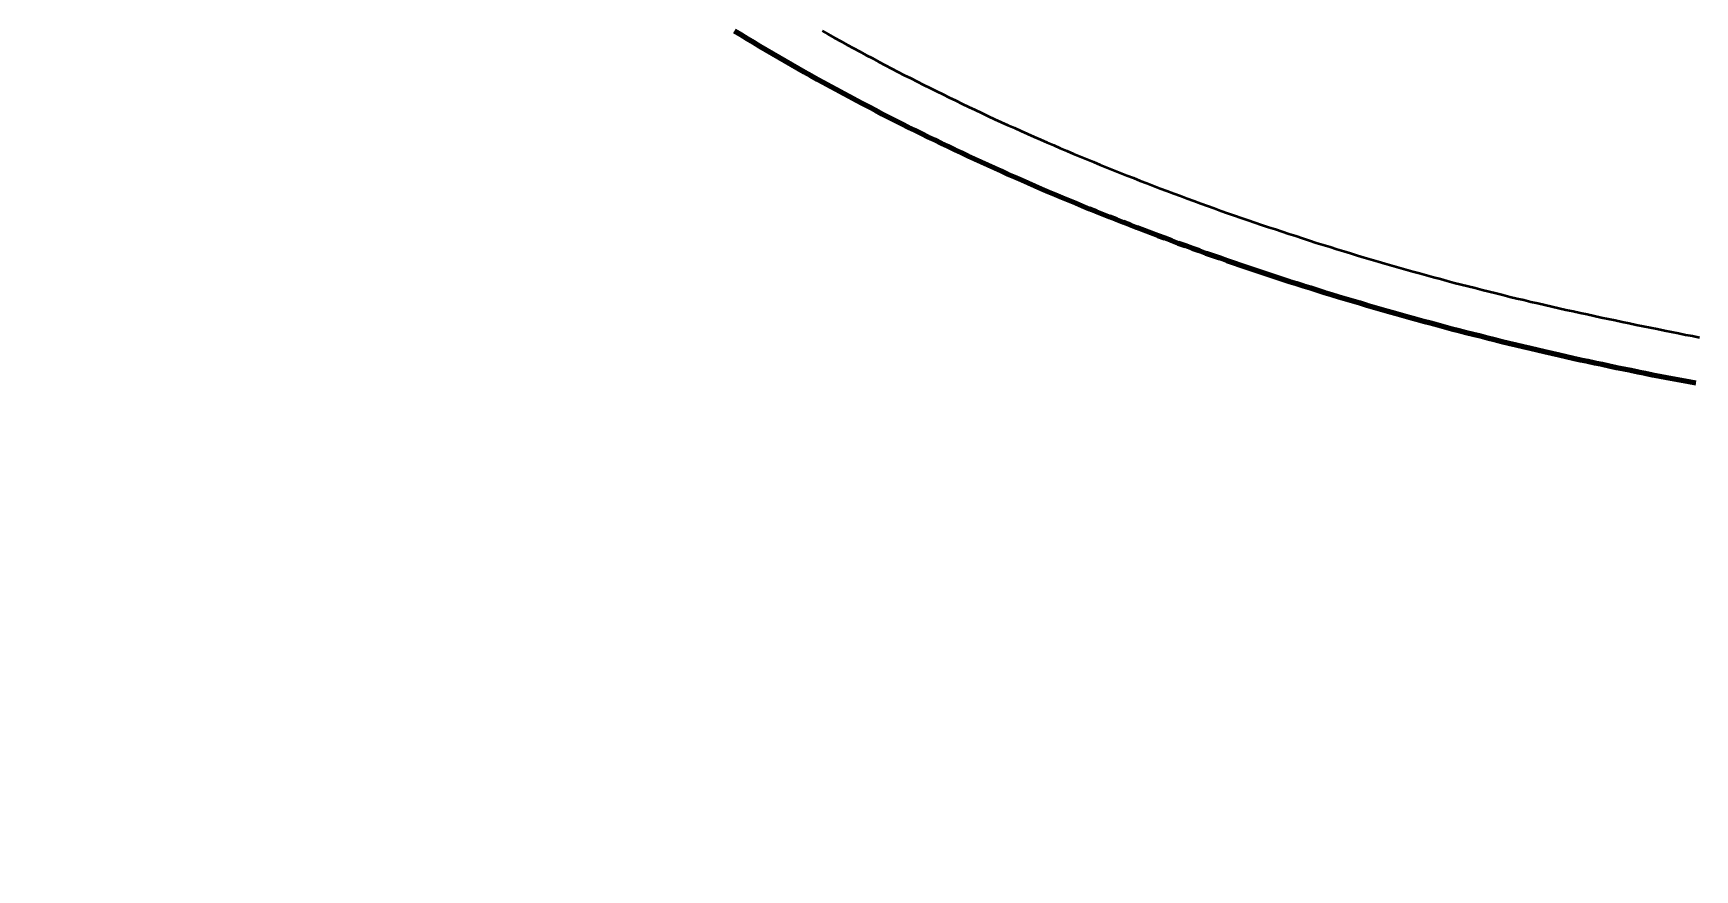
# Model space of a CAD drawing. Header units: millimetres. Extents: x 0 to 2382, y 0 to 420.
# Drawn here: x 146.8 to 158.43, y 213.5 to 219.36 of the extents above; entities that cross this region are included whole.
import ezdxf

# ---------------------------------------------------------------- set-up
doc = ezdxf.new("R2010")
doc.units = ezdxf.units.MM
doc.linetypes.add('IRAM-E-TRAZOS', pattern=[5, 4, -1])
for name, color, linetype, lineweight in [('01-VISIBLE', 7, 'CONTINUOUS', 70), ('02-OCULTA', 4, 'IRAM-E-TRAZOS', 35), ('04-COTA', 3, 'CONTINUOUS', 18)]:
    doc.layers.add(name, color=color, linetype=linetype, lineweight=lineweight)
doc.styles.add('ISO3098', font='isocpeur.ttf')
doc.dimstyles.new('FLAMA-IRAM', dxfattribs={"dimtxt": 3.5, "dimasz": 3.5, "dimexe": 2, "dimexo": 1.5, "dimgap": 1, "dimtad": 1, "dimdec": 1, "dimtxsty": 'ISO3098', "dimblk": 'IRAM_FLECHA', "dimblk1": 'IRAM_FLECHA', "dimblk2": 'IRAM_FLECHA', "dimcen": 2.5, "dimclrd": 256, "dimclre": 256, "dimclrt": 256, "dimazin": 3, "dimtfac": 1, "dimtmove": 0, "dimatfit": 3, "dimlwd": 18, "dimlwe": 18})

# ---------------------------------------------------------------- blocks, each defined once
blk = doc.blocks.new('IRAM_FLECHA')
blk.add_solid([(0, 0), (-1, 0.125), (-1, -0.125)])

msp = doc.modelspace()

# ---------------------------------------------------------------- linework, layer by layer
at = {"layer": '01-VISIBLE'}
msp.add_lwpolyline([(151.709, 219.374), (151.753, 219.347), (151.797, 219.32), (151.841, 219.294), (151.885, 219.267), (151.93, 219.241), (151.974, 219.215), (152.019, 219.189), (152.063, 219.163), (152.108, 219.137), (152.152, 219.112), (152.197, 219.087), (152.242, 219.061), (152.287, 219.036), (152.332, 219.011), (152.377, 218.987), (152.423, 218.962), (152.468, 218.937), (152.513, 218.913), (152.559, 218.889), (152.604, 218.865), (152.65, 218.841), (152.695, 218.817), (152.741, 218.793), (152.787, 218.77), (152.833, 218.746), (152.879, 218.723), (152.925, 218.7), (152.971, 218.677), (153.017, 218.654), (153.063, 218.632), (153.11, 218.609), (153.156, 218.587), (153.203, 218.565), (153.249, 218.542), (153.296, 218.521), (153.342, 218.499), (153.389, 218.477), (153.436, 218.455), (153.483, 218.434), (153.529, 218.413), (153.576, 218.392), (153.623, 218.37), (153.67, 218.35), (153.718, 218.329), (153.765, 218.308), (153.812, 218.288), (153.859, 218.267), (153.907, 218.247), (153.954, 218.227), (154.002, 218.207), (154.049, 218.187), (154.097, 218.168), (154.144, 218.148), (154.192, 218.128), (154.24, 218.109), (154.287, 218.09), (154.335, 218.071), (154.383, 218.052), (154.431, 218.033), (154.479, 218.015), (154.527, 217.996), (154.575, 217.978), (154.623, 217.959), (154.672, 217.941), (154.72, 217.923), (154.768, 217.905), (154.816, 217.887), (154.865, 217.87), (154.913, 217.852), (154.962, 217.835), (155.01, 217.817), (155.059, 217.8), (155.107, 217.783), (155.156, 217.766), (155.205, 217.749), (155.253, 217.733), (155.302, 217.716), (155.351, 217.7), (155.4, 217.683), (155.449, 217.667), (155.498, 217.651), (155.547, 217.635), (155.596, 217.619), (155.645, 217.604), (155.694, 217.588), (155.743, 217.573), (155.792, 217.557), (155.841, 217.542), (155.89, 217.527), (155.94, 217.512), (155.989, 217.497), (156.038, 217.482), (156.088, 217.468), (156.137, 217.453), (156.186, 217.439), (156.236, 217.425), (156.285, 217.41), (156.335, 217.396), (156.385, 217.382), (156.434, 217.369), (156.484, 217.355), (156.533, 217.341), (156.583, 217.328), (156.633, 217.314), (156.683, 217.301), (156.732, 217.288), (156.782, 217.275), (156.832, 217.262), (156.882, 217.249), (156.932, 217.237), (156.982, 217.224), (157.032, 217.212), (157.082, 217.199), (157.132, 217.187), (157.182, 217.175), (157.232, 217.163), (157.282, 217.151), (157.332, 217.139), (157.382, 217.128), (157.433, 217.116), (157.483, 217.105), (157.533, 217.093), (157.583, 217.082), (157.634, 217.071), (157.684, 217.06), (157.734, 217.049), (157.785, 217.039), (157.835, 217.028), (157.885, 217.017), (157.936, 217.007), (157.986, 216.997), (158.037, 216.986), (158.087, 216.976), (158.138, 216.966), (158.188, 216.956), (158.239, 216.947), (158.289, 216.937), (158.34, 216.927), (158.391, 216.918), (158.441, 216.909)], dxfattribs=at)
at = {"layer": '02-OCULTA'}
msp.add_lwpolyline([(152.321, 219.374), (152.365, 219.35), (152.409, 219.325), (152.453, 219.301), (152.497, 219.276), (152.541, 219.252), (152.585, 219.228), (152.63, 219.204), (152.674, 219.181), (152.718, 219.157), (152.763, 219.134), (152.808, 219.11), (152.852, 219.087), (152.897, 219.064), (152.942, 219.041), (152.987, 219.019), (153.032, 218.996), (153.077, 218.974), (153.122, 218.951), (153.167, 218.929), (153.212, 218.907), (153.257, 218.885), (153.303, 218.863), (153.348, 218.842), (153.394, 218.82), (153.439, 218.799), (153.485, 218.777), (153.53, 218.756), (153.576, 218.735), (153.622, 218.714), (153.668, 218.694), (153.714, 218.673), (153.76, 218.653), (153.806, 218.632), (153.852, 218.612), (153.898, 218.592), (153.944, 218.572), (153.99, 218.552), (154.036, 218.533), (154.083, 218.513), (154.129, 218.494), (154.176, 218.474), (154.222, 218.455), (154.269, 218.436), (154.315, 218.417), (154.362, 218.398), (154.409, 218.38), (154.455, 218.361), (154.502, 218.343), (154.549, 218.324), (154.596, 218.306), (154.643, 218.288), (154.69, 218.27), (154.737, 218.252), (154.784, 218.235), (154.831, 218.217), (154.878, 218.199), (154.926, 218.182), (154.973, 218.165), (155.02, 218.148), (155.068, 218.131), (155.115, 218.114), (155.162, 218.097), (155.21, 218.081), (155.257, 218.064), (155.305, 218.048), (155.353, 218.032), (155.4, 218.015), (155.448, 217.999), (155.496, 217.984), (155.543, 217.968), (155.591, 217.952), (155.639, 217.937), (155.687, 217.921), (155.735, 217.906), (155.783, 217.89), (155.831, 217.875), (155.879, 217.86), (155.927, 217.845), (155.975, 217.831), (156.023, 217.816), (156.071, 217.801), (156.119, 217.787), (156.168, 217.772), (156.216, 217.758), (156.264, 217.744), (156.312, 217.73), (156.361, 217.716), (156.409, 217.703), (156.458, 217.689), (156.506, 217.676), (156.555, 217.662), (156.603, 217.649), (156.652, 217.636), (156.7, 217.623), (156.749, 217.61), (156.798, 217.598), (156.846, 217.585), (156.895, 217.573), (156.944, 217.56), (156.993, 217.548), (157.042, 217.536), (157.09, 217.524), (157.139, 217.512), (157.188, 217.5), (157.237, 217.489), (157.286, 217.477), (157.335, 217.466), (157.384, 217.454), (157.433, 217.443), (157.482, 217.432), (157.531, 217.421), (157.581, 217.41), (157.63, 217.399), (157.679, 217.389), (157.728, 217.378), (157.777, 217.367), (157.826, 217.357), (157.876, 217.347), (157.925, 217.336), (157.974, 217.326), (158.023, 217.316), (158.073, 217.306), (158.122, 217.296), (158.171, 217.286), (158.221, 217.276), (158.27, 217.266), (158.319, 217.256), (158.369, 217.246), (158.418, 217.237), (158.467, 217.227)], dxfattribs=at)

# ---------------------------------------------------------------- dimensions: what is measured, and where the dimension line sits
at = {"layer": '04-COTA'}
msp.add_linear_dim(base=(126, 213.5), p1=(147, 213.5), p2=(160, 304.887), angle=90, dimstyle='FLAMA-IRAM', override={"dimlfac": 10}, dxfattribs=at).render()

doc.saveas('drawing.dxf')
